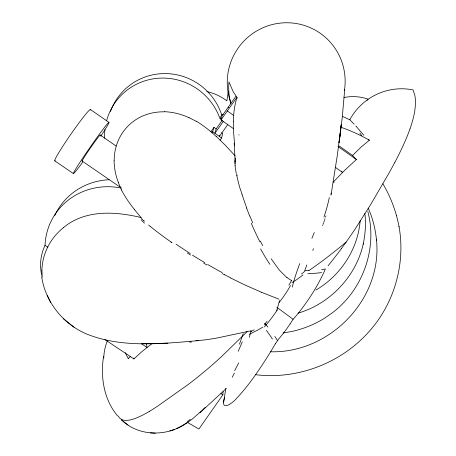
<?xml version="1.0" encoding="UTF-8"?>
<svg xmlns="http://www.w3.org/2000/svg" width="456" height="456" viewBox="0 0 456 456"><rect width="100%" height="100%" fill="white"/><g stroke="black" fill="none" stroke-linecap="round" stroke-linejoin="round"><path stroke-width="0.68" d="M235.119 161.333L235.319 158.027M41.969 270.858L42.22 277.225L41.126 272.238L40.567 266.942L40.641 261.641L41.319 256.585L42.847 250.646L44.99 245.282L47.926 247.26M233.352 121.205L233.563 131.459L234.629 145.185M114.171 160.558C114.188 152.84 115.898 145.116 119.329 138.191A48.684 47.686 30.3 0 1 142.232 116.206C149.14 113.151 156.716 111.68 164.268 111.828M224.603 397.512C219.775 412.366 232.463 403.571 236.977 397.9C246.08 388.347 253.764 377.551 261.123 366.624A89.04 16.308 -58 0 0 275.692 343.271M225.657 389.321L225.988 388.375M344.719 89.45L342.268 117.243L339.047 142.517M331.176 193.03L330.965 195.231M128.045 425.055L121.387 419.805C139.108 437.173 168.173 436.734 187.53 422.473L198.913 429.028L222.847 394.839L223.109 391.727M360.166 220.579C358.011 249.227 340.546 275.703 315.843 290.073M103.529 356.524C100.366 377.146 103.831 399.53 117.557 415.883M331.164 194.182L337.372 154.989L341.287 124.374L339.72 137.763M339.036 142.551L340.022 135.421M223.645 402.203L225.709 389.093M228.285 91.736L226.86 100.81L226.147 100.297A55.478 54.726 27.7 0 0 214.052 93.685L209.549 92.237A40.202 39.763 31.7 0 0 206.881 91.605M340.518 127.891L340.404 128.387M220.088 140.152L221.61 138.008L222.676 133.471L221.593 132.707M219.701 135.158L219.376 136.441L227.743 124.613M233.415 128.603L221.023 119.888L222.106 115.875L235.894 96.319M222.249 120.281L216.167 128.905L214.901 133.306L223.263 121.461M211.88 132.85L212.661 131.733L213.995 127.378L216.167 128.905M221.929 118.229C218.498 121 221.285 113.886 223.258 114.319M325.954 215.893L325.567 217.084M249.255 337.292L251.25 330.725L216.475 338.141L205.77 339.817L195.909 340.746M325.014 218.755L324.689 219.706M324.438 220.447L323.8 222.283M409.972 128.923L410.885 126.266A142.318 25.513 -56.4 0 0 413.068 118.948L414.122 114.462A178.706 31.595 -56.8 0 0 414.852 110.415L415.41 105.034A256.466 44.278 -57.5 0 0 415.393 99.739L415.342 99.055A319.012 54.15 -58 0 0 414.806 95.281L413.033 89.929A57.331 55.421 -33.2 0 0 404.586 88.846A57.445 55.529 -33.1 0 0 349.815 119.751L342.752 116.554M323.543 223.024L323.15 224.124M322.882 224.859L322.62 225.595M306.865 264.925L304.745 270.579L308.934 270.619M313.494 248.68L312.765 250.447M234.338 373.111L232.258 377.266M290.022 324.005A36.366 7.074 -57.6 0 1 278.838 338.785L275.715 343.271M226.182 388.603L200.019 412.708M367.131 100.326L367.935 99.163C360.274 96.376 351.867 95.982 343.892 97.51M210.951 131.698L213.995 127.378M221.023 119.888L236.544 97.875M394.816 162.393A131.003 23.501 -56.3 0 1 388.74 173.548L370.717 204.465L355.412 228.621A99.322 18.445 -56.4 0 1 346.155 242.05L341.595 248.343M290.067 323.925A38.566 7.49 -57.6 0 0 293.071 319.285L294.49 317.701A50.701 9.861 -57.2 0 0 298.669 312.748C309.322 299.353 318.527 284.715 325.362 269L321.622 269.581M333.091 182.257L344.833 170.173L356.375 159.509A94.717 7.034 36.5 0 1 352.539 155.467L339.184 145.971M128.706 358.159L128.233 358.41M352.596 155.388L361.351 146.878L369.371 140.226L368.585 139.564M128.729 358.131L130.41 356.444M247.146 331.609L221.399 356.734A113.521 24.487 -43.8 0 1 198.668 376.32L196.963 377.688A126.016 26.898 -43.8 0 1 188.619 384.197L157.36 406.353A118.993 25.251 -44 0 1 150.292 410.816L149.323 411.392M205.251 407.293L202.002 410.503M104.937 339.583L133.921 358.946L142.078 351.473L151.956 343.659M201.535 410.953L192.54 418.807A95.287 90.487 15.4 0 1 189.308 421.23L180.844 426.497L176.785 428.395M367.604 99.442L367.935 99.163M346.155 242.05L340.307 246.924A128.062 27.394 -41.7 0 1 308.963 270.562M63.498 227.544C85.357 209.452 115.18 211.379 141.058 217.529L134.292 209.435M188.1 422.056L187.564 422.444M298.195 313.124C330.11 303.702 356.096 276.421 363.272 243.835L363.198 244.114C365.319 234.076 366.122 223.702 364.851 213.493M169.866 430.931L174.317 429.506M283.176 332.965L291.8 331.495C303.343 328.93 314.44 324.484 324.501 318.254L331.677 313.283C362.583 290.523 377.796 248.742 367.827 211.55M198.742 340.621C161.452 343.716 121.604 348.316 86.019 333.775C63.013 323.726 45.457 301.975 41.707 277.009M167.893 343.197L142.34 343.653M270.505 351.77C329.557 353.451 382.738 299.256 376.474 239.753L376.508 240.147C375.419 229.157 372.826 218.259 368.192 208.204M150.394 432.881L155.296 433.2M255.645 374.695C297.158 379.802 340.398 363.421 368.345 332.361C394.007 304.312 405.697 264.337 399.08 226.894L398.994 226.507M278.998 299.193L261.681 292.347M261.659 292.336L245.151 285.074L230.896 278.12M189.029 117.631L196.16 121.296M224.289 274.689L222.266 273.611M206.899 265.004L203.707 263.129M190.534 255.052L187.319 253M141.229 343.59L147.003 347.461L146.399 343.585M220.898 393.528L222.847 394.839M54.88 160.917L73.467 173.645M82.086 160.991L121.267 187.912M100.314 135.107L116.109 146.028M90.47 109.548L108.978 122.385M172.06 242.791L171.028 242.073M212.661 131.733L221.61 138.008M293.071 319.285L276.826 307.241M237.49 98.131L233.238 91.81L228.958 81.863L228.718 85.625A59.308 58.733 -50 0 0 230.941 103.734M335.348 167.341L342.541 172.431A95.133 8.721 36.6 0 1 341.63 171.291M228.222 107.206L228.764 107.587M227.316 110.956L233.489 115.311M337.987 146.45L356.375 159.509M74.054 327.248L63.464 318.812M286.932 277.67L279.283 270.06L271.177 258.774M150.446 226.609L148.593 225.053M216.343 136.481L225.412 145.35L235.165 155.923M143.902 220.784L144.421 221.291M349.803 119.746L354.187 124.22M363.865 135.301L359.368 130.131M143.879 220.761L143.406 220.282M355.811 125.959L356.381 126.586M265.791 324.587L267.911 327.037M356.563 126.785L359.197 129.909M208.147 98.593L208.147 98.593A60.004 58.927 36.1 0 0 166.297 78.17A59.673 58.602 36.2 0 0 155.348 78.54A59.525 58.453 36.2 0 0 106.687 120.412M274.894 336.517L277.39 340.393M118.07 415.992L120.116 418.551L122.596 419.879A124.801 26.687 -43.9 0 0 125.788 420.369L128.016 420.261A98.701 21.193 -44.2 0 0 149.277 411.46M382.869 183.779C390.769 197.06 396.281 211.692 399.08 226.894M128.182 358.536L125.263 352.659M121.547 189.85L118.429 182.776M47.259 295.214L50.622 302.453M252.715 222.887L249.854 216.019M246.787 208.107L245.972 205.884A79.766 18.229 66.1 0 1 242.062 194.353M133.921 358.946L133.631 358.051M396.469 215.34L396.555 215.716M237.069 175.788L236.67 173.827M234.196 143.264L235.21 163.539M238.898 134.617A138.59 1.83 69.6 0 1 239.052 135.027M103.774 358.017A54.213 51.146 12.5 0 1 107.354 340.917M54.68 215.677A65.236 62.654 24.4 0 1 109.035 179.738M110.489 111.446A59.143 58.129 37.4 0 1 166.679 73.598A59.143 58.129 37.4 0 1 221.707 114.912M230.747 102.475A59.331 58.75 -53.3 0 1 280.463 23.085A59.331 58.75 -53.3 0 1 344.479 90.248M321.56 272.568A62.244 37.637 -13.7 0 1 307.857 273.543M292.285 287.115A70.919 12.261 -64.2 0 1 299.757 263.585M314.269 232.537A67.522 1.773 -67.8 0 1 311.904 238.345M329.283 197.488A54.241 12.437 -67 0 1 323.92 217.164M340.689 127.156A171.638 165.699 -3.1 0 1 369.371 140.226M267.085 321.269A36.144 6.498 -58.5 0 1 264.206 324.678M262.867 327.146A38.355 6.287 -32.6 0 1 249.204 334.282M264.708 323.384A46.917 26.38 62.8 0 1 265.802 324.558M277.442 309.761A35.859 5.632 -57.4 0 1 264.332 326.889M279.505 300.607A33.619 3.796 -76.5 0 1 276.724 310.479M290.523 285.467A36.469 11.166 -58.7 0 1 279.163 302.391M254.26 329.819A36.155 6.954 -33.7 0 1 250.709 331.575M291.185 280.309A48.564 31.817 87.2 0 1 286.995 277.476M291.709 280.206A38.19 7.461 -57.9 0 1 288.847 285.217M302.972 274.894A39.256 18.132 -33.4 0 1 291.943 282.623M269.918 264.326A83.836 33.049 68.6 0 1 260.604 248.913M262.69 245.624A82.399 24.447 66.4 0 1 260.319 241.047M259.92 241.84A80.461 21.934 66.1 0 1 251.239 223.183M249.666 215.984A79.258 18.508 66 0 1 246.582 208.01M241.988 194.285A79.931 18.234 66.1 0 1 240.66 189.952M240.403 189.696A78.814 18.04 66.1 0 1 236.772 175.406M236.225 173.217A71.199 15.852 66.4 0 1 235.045 165.328M235.136 165.448A60.049 12.967 66.8 0 1 234.886 160.911M305.001 271.092A37.979 13.241 -33.8 0 1 301.479 273.993M190.294 419.343A119.027 45.452 32.8 0 1 187.319 421.469M361.75 135.649A119.757 9.268 30.9 0 1 359.921 132.981M104.635 138.157A59.924 58.852 36.2 0 1 104.589 135.164L104.612 134.799A59.525 58.453 36.2 0 1 104.943 129.532M208.375 98.849A60.352 59.269 36 0 1 220.111 118.936M196.262 121.131A118.657 114.735 24.5 0 1 216.264 136.566M164.268 111.686A63.344 61.925 27.2 0 1 189.001 117.699M118.497 182.748A63.395 62.233 27.3 0 1 114.08 160.558M134.366 209.378A119.711 118.765 15.9 0 1 121.404 189.924M142.853 219.929A71.592 10.357 27.1 0 1 140.79 217.404M45.024 245.282A65.299 62.609 24.2 0 1 120.857 187.992M41.849 270.853A61.936 59.092 22.7 0 1 63.549 227.601M233.489 121.205A81.077 79.846 -33.8 0 1 236.858 97.738M238.67 362.919A49.59 0.826 -63.3 0 1 234.663 370.694M242.296 341.857A64.792 4.549 -67.4 0 1 238.203 351.285M243.225 333.598A71.119 15.812 -72 0 1 239.423 344.189M191.577 342.074A58.151 22.276 -19.2 0 1 189.61 342.057M144.478 223.172A91.126 12.335 28.5 0 1 141.086 219.689M171.268 242.17A98.308 10.853 30.8 0 1 150.697 226.735M190.3 253.564A92.42 10.921 30.4 0 1 176.067 244.154M204.818 262.696A89.541 13.395 29.6 0 1 192.438 255.143M222.266 272.659A92.289 16.37 29.3 0 1 207.645 264.469M230.856 277.983A97.909 19.842 29.4 0 1 224.284 274.569M333.262 181.408A32.615 3.608 36.2 0 1 334.208 182.109M82.707 160.643A16.04 0.673 -55.2 0 1 90.465 147.915A16.04 0.673 -55.2 0 1 100.16 135.443M82.741 162.119A31.196 1.311 -55.2 0 1 77.127 166.742A31.196 1.311 -55.2 0 1 104.344 127.6A31.196 1.311 -55.2 0 1 100.81 136.133M55.324 160.7A31.264 1.984 -55.2 0 1 70.959 134.11A31.264 1.984 -55.2 0 1 90.47 110.101M341.595 248.349A96.963 18.046 -56.4 0 1 328.115 265.683M409.961 128.934A114.644 20.845 -56.2 0 1 394.862 162.353M266.327 330.383A61.999 28.175 60.7 0 1 272.449 339.053"/></g></svg>
